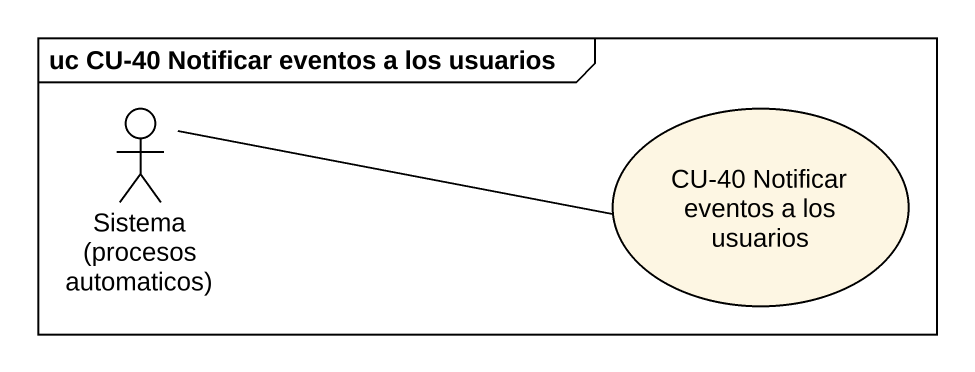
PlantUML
@startuml
mainframe uc CU-40 Notificar eventos a los usuarios
actor "Sistema (procesos automaticos)" as Sistema_procesos_automaticos
usecase "CU-40 Notificar eventos a los usuarios" as CU_40_Notificar_eventos_a
Sistema_procesos_automaticos -right- CU_40_Notificar_eventos_a
@enduml
